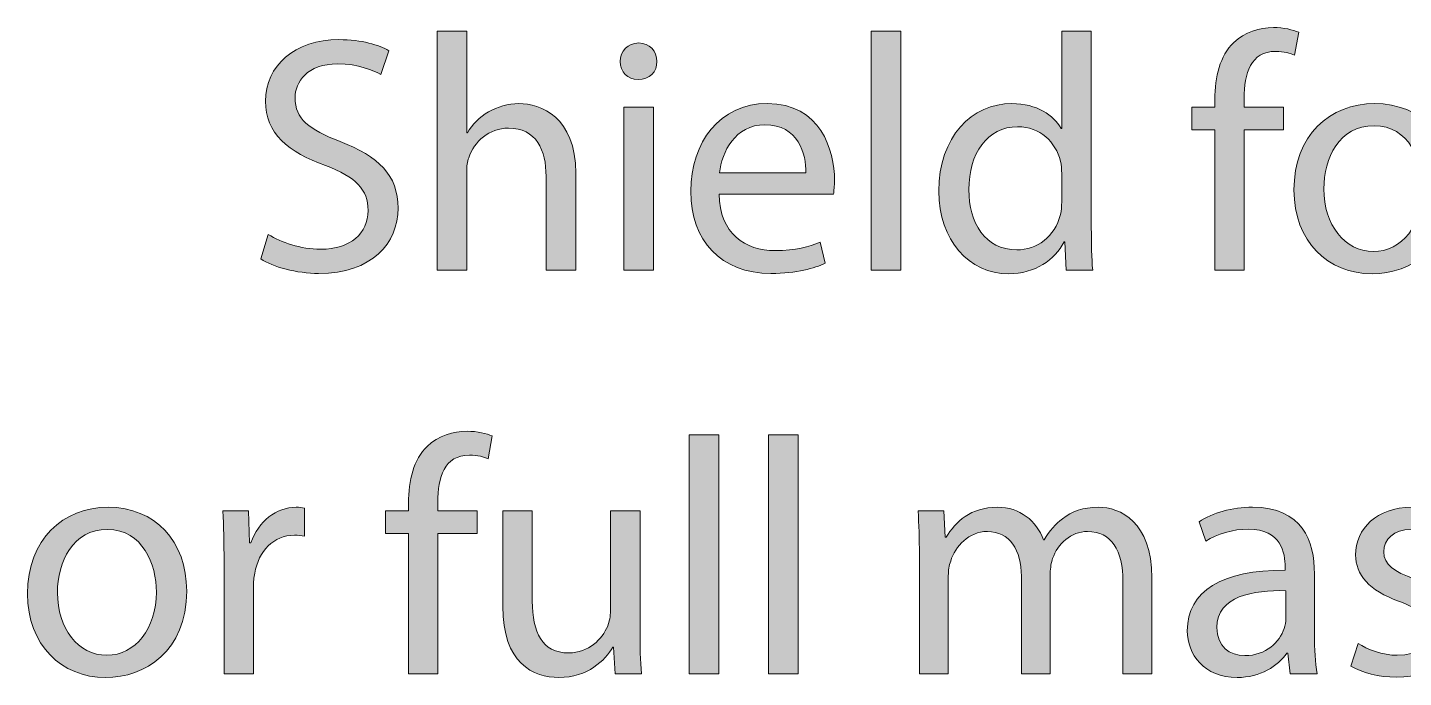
# Model space of a CAD drawing. Header units: inches. Extents: x 17 to 980, y -926 to -230.
# Drawn here: x 82.3 to 141.8, y -622 to -593.9 of the extents above; entities that cross this region are included whole.
import ezdxf

# ---------------------------------------------------------------- set-up
doc = ezdxf.new("R2010")
doc.units = ezdxf.units.IN
doc.header["$MEASUREMENT"] = 0
doc.layers.add('Layer 1', color=7, linetype='Continuous')

# ---------------------------------------------------------------- blocks, each defined once
blk = doc.blocks.new('block 3')
at = {"layer": 'Layer 1', "true_color": 0x231f20}
h = blk.add_hatch(color=179, dxfattribs=at)
h.dxf.hatch_style = 2
edge = h.paths.add_edge_path()
edge.add_spline(control_points=[(100.03, -594.075), (100.03, -594.075), (101.311, -594.075), (101.311, -594.075), (101.311, -594.075), (101.311, -598.469), (101.311, -598.469), (101.311, -598.469), (101.34, -598.469), (101.34, -598.469), (101.543, -598.105), (101.864, -597.785), (102.256, -597.567), (102.635, -597.348), (103.086, -597.203), (103.566, -597.203), (104.511, -597.203), (106.025, -597.785), (106.025, -600.215), (106.025, -600.215), (106.025, -604.405), (106.025, -604.405), (106.025, -604.405), (104.744, -604.405), (104.744, -604.405), (104.744, -604.405), (104.744, -600.36), (104.744, -600.36), (104.744, -599.225), (104.322, -598.265), (103.115, -598.265), (102.285, -598.265), (101.631, -598.847), (101.398, -599.545), (101.325, -599.72), (101.311, -599.909), (101.311, -600.157), (101.311, -600.157), (101.311, -604.405), (101.311, -604.405), (101.311, -604.405), (100.03, -604.405), (100.03, -604.405), (100.03, -604.405), (100.03, -594.075), (100.03, -594.075)], knot_values=[0, 0, 0, 0, 1, 1, 1, 2, 2, 2, 3, 3, 3, 4, 4, 4, 5, 5, 5, 6, 6, 6, 7, 7, 7, 8, 8, 8, 9, 9, 9, 10, 10, 10, 11, 11, 11, 12, 12, 12, 13, 13, 13, 14, 14, 14, 15, 15, 15, 15], degree=3, periodic=1)
h = blk.add_hatch(color=179, dxfattribs=at)
h.dxf.hatch_style = 2
h.paths.add_polyline_path([(118.802, -594.075), (120.083, -594.075), (120.083, -604.405), (118.802, -604.405)])
h = blk.add_hatch(color=179, dxfattribs=at)
h.dxf.hatch_style = 2
edge = h.paths.add_edge_path()
edge.add_spline(control_points=[(128.318, -594.075), (128.318, -594.075), (128.318, -602.586), (128.318, -602.586), (128.318, -603.212), (128.333, -603.925), (128.376, -604.405), (128.376, -604.405), (127.227, -604.405), (127.227, -604.405), (127.227, -604.405), (127.169, -603.183), (127.169, -603.183), (127.169, -603.183), (127.14, -603.183), (127.14, -603.183), (126.747, -603.969), (125.888, -604.565), (124.739, -604.565), (123.036, -604.565), (121.727, -603.125), (121.727, -600.986), (121.712, -598.643), (123.167, -597.203), (124.884, -597.203), (125.961, -597.203), (126.689, -597.712), (127.009, -598.279), (127.009, -598.279), (127.038, -598.279), (127.038, -598.279), (127.038, -598.279), (127.038, -594.075), (127.038, -594.075), (127.038, -594.075), (128.318, -594.075), (128.318, -594.075)], knot_values=[0, 0, 0, 0, 1, 1, 1, 2, 2, 2, 3, 3, 3, 4, 4, 4, 5, 5, 5, 6, 6, 6, 7, 7, 7, 8, 8, 8, 9, 9, 9, 10, 10, 10, 11, 11, 11, 12, 12, 12, 12], degree=3, periodic=1)
edge = h.paths.add_edge_path()
edge.add_spline(control_points=[(127.038, -600.229), (127.038, -600.069), (127.023, -599.851), (126.98, -599.691), (126.79, -598.876), (126.092, -598.207), (125.132, -598.207), (123.807, -598.207), (123.022, -599.371), (123.022, -600.928), (123.022, -602.354), (123.72, -603.532), (125.102, -603.532), (125.961, -603.532), (126.747, -602.965), (126.98, -602.004), (127.023, -601.83), (127.038, -601.655), (127.038, -601.451), (127.038, -601.451), (127.038, -600.229), (127.038, -600.229)], knot_values=[0, 0, 0, 0, 1, 1, 1, 2, 2, 2, 3, 3, 3, 4, 4, 4, 5, 5, 5, 6, 6, 6, 7, 7, 7, 7], degree=3, periodic=1)
h = blk.add_hatch(color=179, dxfattribs=at)
h.dxf.hatch_style = 2
edge = h.paths.add_edge_path()
edge.add_spline(control_points=[(133.659, -604.405), (133.659, -604.405), (133.659, -598.338), (133.659, -598.338), (133.659, -598.338), (132.67, -598.338), (132.67, -598.338), (132.67, -598.338), (132.67, -597.363), (132.67, -597.363), (132.67, -597.363), (133.659, -597.363), (133.659, -597.363), (133.659, -597.363), (133.659, -597.028), (133.659, -597.028), (133.659, -596.039), (133.878, -595.137), (134.474, -594.569), (134.954, -594.104), (135.594, -593.914), (136.191, -593.914), (136.642, -593.914), (137.035, -594.016), (137.283, -594.118), (137.283, -594.118), (137.108, -595.108), (137.108, -595.108), (136.919, -595.02), (136.657, -594.948), (136.293, -594.948), (135.202, -594.948), (134.925, -595.908), (134.925, -596.984), (134.925, -596.984), (134.925, -597.363), (134.925, -597.363), (134.925, -597.363), (136.628, -597.363), (136.628, -597.363), (136.628, -597.363), (136.628, -598.338), (136.628, -598.338), (136.628, -598.338), (134.925, -598.338), (134.925, -598.338), (134.925, -598.338), (134.925, -604.405), (134.925, -604.405), (134.925, -604.405), (133.659, -604.405), (133.659, -604.405)], knot_values=[0, 0, 0, 0, 1, 1, 1, 2, 2, 2, 3, 3, 3, 4, 4, 4, 5, 5, 5, 6, 6, 6, 7, 7, 7, 8, 8, 8, 9, 9, 9, 10, 10, 10, 11, 11, 11, 12, 12, 12, 13, 13, 13, 14, 14, 14, 15, 15, 15, 16, 16, 16, 17, 17, 17, 17], degree=3, periodic=1)
h = blk.add_hatch(color=179, dxfattribs=at)
h.dxf.hatch_style = 2
edge = h.paths.add_edge_path()
edge.add_spline(control_points=[(92.725, -602.863), (93.292, -603.212), (94.122, -603.503), (94.995, -603.503), (96.29, -603.503), (97.047, -602.819), (97.047, -601.83), (97.047, -600.913), (96.523, -600.389), (95.199, -599.88), (93.598, -599.313), (92.609, -598.483), (92.609, -597.101), (92.609, -595.573), (93.875, -594.438), (95.781, -594.438), (96.784, -594.438), (97.512, -594.671), (97.949, -594.918), (97.949, -594.918), (97.6, -595.952), (97.6, -595.952), (97.279, -595.777), (96.625, -595.486), (95.737, -595.486), (94.398, -595.486), (93.889, -596.286), (93.889, -596.955), (93.889, -597.872), (94.486, -598.323), (95.839, -598.847), (97.498, -599.487), (98.341, -600.288), (98.341, -601.728), (98.341, -603.241), (97.221, -604.551), (94.908, -604.551), (93.962, -604.551), (92.929, -604.274), (92.405, -603.925), (92.405, -603.925), (92.725, -602.863), (92.725, -602.863)], knot_values=[0, 0, 0, 0, 1, 1, 1, 2, 2, 2, 3, 3, 3, 4, 4, 4, 5, 5, 5, 6, 6, 6, 7, 7, 7, 8, 8, 8, 9, 9, 9, 10, 10, 10, 11, 11, 11, 12, 12, 12, 13, 13, 13, 14, 14, 14, 14], degree=3, periodic=1)
h = blk.add_hatch(color=179, dxfattribs=at)
h.dxf.hatch_style = 2
edge = h.paths.add_edge_path()
edge.add_spline(control_points=[(109.532, -595.384), (109.547, -595.821), (109.227, -596.17), (108.718, -596.17), (108.267, -596.17), (107.947, -595.821), (107.947, -595.384), (107.947, -594.933), (108.281, -594.584), (108.747, -594.584), (109.227, -594.584), (109.532, -594.933), (109.532, -595.384)], knot_values=[0, 0, 0, 0, 1, 1, 1, 2, 2, 2, 3, 3, 3, 4, 4, 4, 4], degree=3, periodic=1)
h.paths.add_polyline_path([(108.106, -604.405), (108.106, -597.363), (109.387, -597.363), (109.387, -604.405)])
h = blk.add_hatch(color=179, dxfattribs=at)
h.dxf.hatch_style = 2
edge = h.paths.add_edge_path()
edge.add_spline(control_points=[(112.225, -601.117), (112.254, -602.848), (113.359, -603.561), (114.64, -603.561), (115.556, -603.561), (116.109, -603.401), (116.59, -603.198), (116.59, -603.198), (116.808, -604.114), (116.808, -604.114), (116.357, -604.318), (115.586, -604.551), (114.465, -604.551), (112.297, -604.551), (111.002, -603.125), (111.002, -601), (111.002, -598.876), (112.254, -597.203), (114.305, -597.203), (116.604, -597.203), (117.215, -599.225), (117.215, -600.52), (117.215, -600.782), (117.186, -600.986), (117.171, -601.117), (117.171, -601.117), (112.225, -601.117), (112.225, -601.117)], knot_values=[0, 0, 0, 0, 1, 1, 1, 2, 2, 2, 3, 3, 3, 4, 4, 4, 5, 5, 5, 6, 6, 6, 7, 7, 7, 8, 8, 8, 9, 9, 9, 9], degree=3, periodic=1)
edge = h.paths.add_edge_path()
edge.add_spline(control_points=[(115.978, -600.2), (115.993, -599.385), (115.644, -598.12), (114.203, -598.12), (112.909, -598.12), (112.341, -599.313), (112.239, -600.2), (112.239, -600.2), (115.978, -600.2), (115.978, -600.2)], knot_values=[0, 0, 0, 0, 1, 1, 1, 2, 2, 2, 3, 3, 3, 3], degree=3, periodic=1)
h = blk.add_hatch(color=179, dxfattribs=at)
h.dxf.hatch_style = 2
edge = h.paths.add_edge_path()
edge.add_spline(control_points=[(143.962, -600.826), (143.962, -603.43), (142.157, -604.565), (140.455, -604.565), (138.549, -604.565), (137.079, -603.168), (137.079, -600.942), (137.079, -598.585), (138.622, -597.203), (140.571, -597.203), (142.594, -597.203), (143.962, -598.673), (143.962, -600.826)], knot_values=[0, 0, 0, 0, 1, 1, 1, 2, 2, 2, 3, 3, 3, 4, 4, 4, 4], degree=3, periodic=1)
edge = h.paths.add_edge_path()
edge.add_spline(control_points=[(138.374, -600.899), (138.374, -602.441), (139.262, -603.605), (140.513, -603.605), (141.735, -603.605), (142.652, -602.456), (142.652, -600.869), (142.652, -599.676), (142.055, -598.163), (140.542, -598.163), (139.029, -598.163), (138.374, -599.56), (138.374, -600.899)], knot_values=[0, 0, 0, 0, 1, 1, 1, 2, 2, 2, 3, 3, 3, 4, 4, 4, 4], degree=3, periodic=1)
h = blk.add_hatch(color=179, dxfattribs=at)
h.dxf.hatch_style = 2
edge = h.paths.add_edge_path()
edge.add_spline(control_points=[(98.793, -621.868), (98.793, -621.868), (98.793, -615.8), (98.793, -615.8), (98.793, -615.8), (97.804, -615.8), (97.804, -615.8), (97.804, -615.8), (97.804, -614.826), (97.804, -614.826), (97.804, -614.826), (98.793, -614.826), (98.793, -614.826), (98.793, -614.826), (98.793, -614.491), (98.793, -614.491), (98.793, -613.501), (99.012, -612.599), (99.608, -612.032), (100.088, -611.566), (100.728, -611.377), (101.325, -611.377), (101.776, -611.377), (102.169, -611.479), (102.416, -611.581), (102.416, -611.581), (102.242, -612.57), (102.242, -612.57), (102.053, -612.483), (101.791, -612.41), (101.427, -612.41), (100.336, -612.41), (100.059, -613.37), (100.059, -614.447), (100.059, -614.447), (100.059, -614.826), (100.059, -614.826), (100.059, -614.826), (101.762, -614.826), (101.762, -614.826), (101.762, -614.826), (101.762, -615.8), (101.762, -615.8), (101.762, -615.8), (100.059, -615.8), (100.059, -615.8), (100.059, -615.8), (100.059, -621.868), (100.059, -621.868), (100.059, -621.868), (98.793, -621.868), (98.793, -621.868)], knot_values=[0, 0, 0, 0, 1, 1, 1, 2, 2, 2, 3, 3, 3, 4, 4, 4, 5, 5, 5, 6, 6, 6, 7, 7, 7, 8, 8, 8, 9, 9, 9, 10, 10, 10, 11, 11, 11, 12, 12, 12, 13, 13, 13, 14, 14, 14, 15, 15, 15, 16, 16, 16, 17, 17, 17, 17], degree=3, periodic=1)
h = blk.add_hatch(color=179, dxfattribs=at)
h.dxf.hatch_style = 2
h.paths.add_polyline_path([(110.93, -611.537), (112.21, -611.537), (112.21, -621.868), (110.93, -621.868)])
h = blk.add_hatch(color=179, dxfattribs=at)
h.dxf.hatch_style = 2
h.paths.add_polyline_path([(114.364, -611.537), (115.644, -611.537), (115.644, -621.868), (114.364, -621.868)])
h = blk.add_hatch(color=179, dxfattribs=at)
h.dxf.hatch_style = 2
edge = h.paths.add_edge_path()
edge.add_spline(control_points=[(89.203, -618.288), (89.203, -620.893), (87.399, -622.028), (85.696, -622.028), (83.791, -622.028), (82.321, -620.631), (82.321, -618.405), (82.321, -616.047), (83.863, -614.665), (85.813, -614.665), (87.835, -614.665), (89.203, -616.135), (89.203, -618.288)], knot_values=[0, 0, 0, 0, 1, 1, 1, 2, 2, 2, 3, 3, 3, 4, 4, 4, 4], degree=3, periodic=1)
edge = h.paths.add_edge_path()
edge.add_spline(control_points=[(83.616, -618.361), (83.616, -619.903), (84.503, -621.067), (85.755, -621.067), (86.977, -621.067), (87.894, -619.918), (87.894, -618.332), (87.894, -617.139), (87.297, -615.625), (85.784, -615.625), (84.27, -615.625), (83.616, -617.022), (83.616, -618.361)], knot_values=[0, 0, 0, 0, 1, 1, 1, 2, 2, 2, 3, 3, 3, 4, 4, 4, 4], degree=3, periodic=1)
h = blk.add_hatch(color=179, dxfattribs=at)
h.dxf.hatch_style = 2
edge = h.paths.add_edge_path()
edge.add_spline(control_points=[(90.819, -617.022), (90.819, -616.193), (90.805, -615.48), (90.761, -614.826), (90.761, -614.826), (91.881, -614.826), (91.881, -614.826), (91.881, -614.826), (91.925, -616.208), (91.925, -616.208), (91.925, -616.208), (91.983, -616.208), (91.983, -616.208), (92.303, -615.262), (93.074, -614.665), (93.933, -614.665), (94.079, -614.665), (94.18, -614.68), (94.297, -614.709), (94.297, -614.709), (94.297, -615.917), (94.297, -615.917), (94.166, -615.888), (94.035, -615.873), (93.86, -615.873), (92.958, -615.873), (92.318, -616.557), (92.143, -617.517), (92.114, -617.692), (92.085, -617.895), (92.085, -618.114), (92.085, -618.114), (92.085, -621.868), (92.085, -621.868), (92.085, -621.868), (90.819, -621.868), (90.819, -621.868), (90.819, -621.868), (90.819, -617.022), (90.819, -617.022)], knot_values=[0, 0, 0, 0, 1, 1, 1, 2, 2, 2, 3, 3, 3, 4, 4, 4, 5, 5, 5, 6, 6, 6, 7, 7, 7, 8, 8, 8, 9, 9, 9, 10, 10, 10, 11, 11, 11, 12, 12, 12, 13, 13, 13, 13], degree=3, periodic=1)
h = blk.add_hatch(color=179, dxfattribs=at)
h.dxf.hatch_style = 2
edge = h.paths.add_edge_path()
edge.add_spline(control_points=[(108.804, -619.947), (108.804, -620.675), (108.819, -621.315), (108.863, -621.868), (108.863, -621.868), (107.728, -621.868), (107.728, -621.868), (107.728, -621.868), (107.655, -620.718), (107.655, -620.718), (107.655, -620.718), (107.626, -620.718), (107.626, -620.718), (107.291, -621.286), (106.549, -622.028), (105.298, -622.028), (104.192, -622.028), (102.868, -621.417), (102.868, -618.943), (102.868, -618.943), (102.868, -614.826), (102.868, -614.826), (102.868, -614.826), (104.148, -614.826), (104.148, -614.826), (104.148, -614.826), (104.148, -618.725), (104.148, -618.725), (104.148, -620.063), (104.556, -620.965), (105.72, -620.965), (106.578, -620.965), (107.175, -620.369), (107.408, -619.802), (107.48, -619.612), (107.524, -619.38), (107.524, -619.147), (107.524, -619.147), (107.524, -614.826), (107.524, -614.826), (107.524, -614.826), (108.804, -614.826), (108.804, -614.826), (108.804, -614.826), (108.804, -619.947), (108.804, -619.947)], knot_values=[0, 0, 0, 0, 1, 1, 1, 2, 2, 2, 3, 3, 3, 4, 4, 4, 5, 5, 5, 6, 6, 6, 7, 7, 7, 8, 8, 8, 9, 9, 9, 10, 10, 10, 11, 11, 11, 12, 12, 12, 13, 13, 13, 14, 14, 14, 15, 15, 15, 15], degree=3, periodic=1)
h = blk.add_hatch(color=179, dxfattribs=at)
h.dxf.hatch_style = 2
edge = h.paths.add_edge_path()
edge.add_spline(control_points=[(120.883, -616.731), (120.883, -616.004), (120.868, -615.407), (120.825, -614.826), (120.825, -614.826), (121.945, -614.826), (121.945, -614.826), (121.945, -614.826), (122.003, -615.96), (122.003, -615.96), (122.003, -615.96), (122.047, -615.96), (122.047, -615.96), (122.44, -615.291), (123.095, -614.665), (124.258, -614.665), (125.219, -614.665), (125.946, -615.247), (126.252, -616.077), (126.252, -616.077), (126.281, -616.077), (126.281, -616.077), (126.499, -615.684), (126.776, -615.378), (127.067, -615.16), (127.489, -614.84), (127.954, -614.665), (128.624, -614.665), (129.555, -614.665), (130.937, -615.276), (130.937, -617.721), (130.937, -617.721), (130.937, -621.868), (130.937, -621.868), (130.937, -621.868), (129.686, -621.868), (129.686, -621.868), (129.686, -621.868), (129.686, -617.881), (129.686, -617.881), (129.686, -616.528), (129.191, -615.713), (128.158, -615.713), (127.431, -615.713), (126.863, -616.251), (126.645, -616.877), (126.587, -617.051), (126.543, -617.284), (126.543, -617.517), (126.543, -617.517), (126.543, -621.868), (126.543, -621.868), (126.543, -621.868), (125.292, -621.868), (125.292, -621.868), (125.292, -621.868), (125.292, -617.648), (125.292, -617.648), (125.292, -616.528), (124.797, -615.713), (123.822, -615.713), (123.022, -615.713), (122.44, -616.353), (122.236, -616.993), (122.163, -617.183), (122.134, -617.401), (122.134, -617.619), (122.134, -617.619), (122.134, -621.868), (122.134, -621.868), (122.134, -621.868), (120.883, -621.868), (120.883, -621.868), (120.883, -621.868), (120.883, -616.731), (120.883, -616.731)], knot_values=[0, 0, 0, 0, 1, 1, 1, 2, 2, 2, 3, 3, 3, 4, 4, 4, 5, 5, 5, 6, 6, 6, 7, 7, 7, 8, 8, 8, 9, 9, 9, 10, 10, 10, 11, 11, 11, 12, 12, 12, 13, 13, 13, 14, 14, 14, 15, 15, 15, 16, 16, 16, 17, 17, 17, 18, 18, 18, 19, 19, 19, 20, 20, 20, 21, 21, 21, 22, 22, 22, 23, 23, 23, 24, 24, 24, 25, 25, 25, 25], degree=3, periodic=1)
h = blk.add_hatch(color=179, dxfattribs=at)
h.dxf.hatch_style = 2
edge = h.paths.add_edge_path()
edge.add_spline(control_points=[(136.919, -621.868), (136.919, -621.868), (136.817, -620.98), (136.817, -620.98), (136.817, -620.98), (136.773, -620.98), (136.773, -620.98), (136.38, -621.533), (135.624, -622.028), (134.62, -622.028), (133.194, -622.028), (132.466, -621.024), (132.466, -620.005), (132.466, -618.303), (133.98, -617.372), (136.7, -617.386), (136.7, -617.386), (136.7, -617.241), (136.7, -617.241), (136.7, -616.659), (136.541, -615.611), (135.1, -615.611), (134.445, -615.611), (133.761, -615.815), (133.267, -616.135), (133.267, -616.135), (132.976, -615.291), (132.976, -615.291), (133.558, -614.913), (134.401, -614.665), (135.289, -614.665), (137.442, -614.665), (137.966, -616.135), (137.966, -617.546), (137.966, -617.546), (137.966, -620.18), (137.966, -620.18), (137.966, -620.791), (137.995, -621.387), (138.083, -621.868), (138.083, -621.868), (136.919, -621.868), (136.919, -621.868)], knot_values=[0, 0, 0, 0, 1, 1, 1, 2, 2, 2, 3, 3, 3, 4, 4, 4, 5, 5, 5, 6, 6, 6, 7, 7, 7, 8, 8, 8, 9, 9, 9, 10, 10, 10, 11, 11, 11, 12, 12, 12, 13, 13, 13, 14, 14, 14, 14], degree=3, periodic=1)
edge = h.paths.add_edge_path()
edge.add_spline(control_points=[(136.73, -618.274), (135.333, -618.245), (133.747, -618.492), (133.747, -619.86), (133.747, -620.689), (134.3, -621.082), (134.954, -621.082), (135.871, -621.082), (136.453, -620.5), (136.657, -619.903), (136.7, -619.772), (136.73, -619.627), (136.73, -619.496), (136.73, -619.496), (136.73, -618.274), (136.73, -618.274)], knot_values=[0, 0, 0, 0, 1, 1, 1, 2, 2, 2, 3, 3, 3, 4, 4, 4, 5, 5, 5, 5], degree=3, periodic=1)
h = blk.add_hatch(color=179, dxfattribs=at)
h.dxf.hatch_style = 2
edge = h.paths.add_edge_path()
edge.add_spline(control_points=[(139.859, -620.558), (140.237, -620.806), (140.906, -621.067), (141.547, -621.067), (142.478, -621.067), (142.915, -620.602), (142.915, -620.02), (142.915, -619.409), (142.551, -619.074), (141.605, -618.725), (140.339, -618.274), (139.742, -617.575), (139.742, -616.731), (139.742, -615.597), (140.659, -614.665), (142.173, -614.665), (142.885, -614.665), (143.511, -614.869), (143.904, -615.102), (143.904, -615.102), (143.584, -616.033), (143.584, -616.033), (143.307, -615.858), (142.798, -615.625), (142.143, -615.625), (141.387, -615.625), (140.965, -616.062), (140.965, -616.586), (140.965, -617.168), (141.387, -617.43), (142.303, -617.779), (143.525, -618.245), (144.151, -618.856), (144.151, -619.903), (144.151, -621.14), (143.191, -622.013), (141.518, -622.013), (140.747, -622.013), (140.033, -621.824), (139.539, -621.533), (139.539, -621.533), (139.859, -620.558), (139.859, -620.558)], knot_values=[0, 0, 0, 0, 1, 1, 1, 2, 2, 2, 3, 3, 3, 4, 4, 4, 5, 5, 5, 6, 6, 6, 7, 7, 7, 8, 8, 8, 9, 9, 9, 10, 10, 10, 11, 11, 11, 12, 12, 12, 13, 13, 13, 14, 14, 14, 14], degree=3, periodic=1)
at = {"layer": 'Layer 1', "lineweight": 0}
for points in [[(118.802, -594.075), (120.083, -594.075), (120.083, -604.405), (118.802, -604.405), (118.802, -594.075)], [(108.106, -604.405), (108.106, -597.363), (109.387, -597.363), (109.387, -604.405), (108.106, -604.405)], [(110.93, -611.537), (112.21, -611.537), (112.21, -621.868), (110.93, -621.868), (110.93, -611.537)], [(114.364, -611.537), (115.644, -611.537), (115.644, -621.868), (114.364, -621.868), (114.364, -611.537)]]:
    blk.add_lwpolyline(points, dxfattribs=at)
for points, knots in [([(100.03, -594.075), (100.03, -594.075), (101.311, -594.075), (101.311, -594.075), (101.311, -594.075), (101.311, -598.469), (101.311, -598.469), (101.311, -598.469), (101.34, -598.469), (101.34, -598.469), (101.543, -598.105), (101.864, -597.785), (102.256, -597.567), (102.635, -597.348), (103.086, -597.203), (103.566, -597.203), (104.511, -597.203), (106.025, -597.785), (106.025, -600.215), (106.025, -600.215), (106.025, -604.405), (106.025, -604.405), (106.025, -604.405), (104.744, -604.405), (104.744, -604.405), (104.744, -604.405), (104.744, -600.36), (104.744, -600.36), (104.744, -599.225), (104.322, -598.265), (103.115, -598.265), (102.285, -598.265), (101.631, -598.847), (101.398, -599.545), (101.325, -599.72), (101.311, -599.909), (101.311, -600.157), (101.311, -600.157), (101.311, -604.405), (101.311, -604.405), (101.311, -604.405), (100.03, -604.405), (100.03, -604.405), (100.03, -604.405), (100.03, -594.075), (100.03, -594.075)], [0, 0, 0, 0, 1, 1, 1, 2, 2, 2, 3, 3, 3, 4, 4, 4, 5, 5, 5, 6, 6, 6, 7, 7, 7, 8, 8, 8, 9, 9, 9, 10, 10, 10, 11, 11, 11, 12, 12, 12, 13, 13, 13, 14, 14, 14, 15, 15, 15, 15]), ([(128.318, -594.075), (128.318, -594.075), (128.318, -602.586), (128.318, -602.586), (128.318, -603.212), (128.333, -603.925), (128.376, -604.405), (128.376, -604.405), (127.227, -604.405), (127.227, -604.405), (127.227, -604.405), (127.169, -603.183), (127.169, -603.183), (127.169, -603.183), (127.14, -603.183), (127.14, -603.183), (126.747, -603.969), (125.888, -604.565), (124.739, -604.565), (123.036, -604.565), (121.727, -603.125), (121.727, -600.986), (121.712, -598.643), (123.167, -597.203), (124.884, -597.203), (125.961, -597.203), (126.689, -597.712), (127.009, -598.279), (127.009, -598.279), (127.038, -598.279), (127.038, -598.279), (127.038, -598.279), (127.038, -594.075), (127.038, -594.075), (127.038, -594.075), (128.318, -594.075), (128.318, -594.075)], [0, 0, 0, 0, 1, 1, 1, 2, 2, 2, 3, 3, 3, 4, 4, 4, 5, 5, 5, 6, 6, 6, 7, 7, 7, 8, 8, 8, 9, 9, 9, 10, 10, 10, 11, 11, 11, 12, 12, 12, 12]), ([(133.659, -604.405), (133.659, -604.405), (133.659, -598.338), (133.659, -598.338), (133.659, -598.338), (132.67, -598.338), (132.67, -598.338), (132.67, -598.338), (132.67, -597.363), (132.67, -597.363), (132.67, -597.363), (133.659, -597.363), (133.659, -597.363), (133.659, -597.363), (133.659, -597.028), (133.659, -597.028), (133.659, -596.039), (133.878, -595.137), (134.474, -594.569), (134.954, -594.104), (135.594, -593.914), (136.191, -593.914), (136.642, -593.914), (137.035, -594.016), (137.283, -594.118), (137.283, -594.118), (137.108, -595.108), (137.108, -595.108), (136.919, -595.02), (136.657, -594.948), (136.293, -594.948), (135.202, -594.948), (134.925, -595.908), (134.925, -596.984), (134.925, -596.984), (134.925, -597.363), (134.925, -597.363), (134.925, -597.363), (136.628, -597.363), (136.628, -597.363), (136.628, -597.363), (136.628, -598.338), (136.628, -598.338), (136.628, -598.338), (134.925, -598.338), (134.925, -598.338), (134.925, -598.338), (134.925, -604.405), (134.925, -604.405), (134.925, -604.405), (133.659, -604.405), (133.659, -604.405)], [0, 0, 0, 0, 1, 1, 1, 2, 2, 2, 3, 3, 3, 4, 4, 4, 5, 5, 5, 6, 6, 6, 7, 7, 7, 8, 8, 8, 9, 9, 9, 10, 10, 10, 11, 11, 11, 12, 12, 12, 13, 13, 13, 14, 14, 14, 15, 15, 15, 16, 16, 16, 17, 17, 17, 17]), ([(92.725, -602.863), (93.292, -603.212), (94.122, -603.503), (94.995, -603.503), (96.29, -603.503), (97.047, -602.819), (97.047, -601.83), (97.047, -600.913), (96.523, -600.389), (95.199, -599.88), (93.598, -599.313), (92.609, -598.483), (92.609, -597.101), (92.609, -595.573), (93.875, -594.438), (95.781, -594.438), (96.784, -594.438), (97.512, -594.671), (97.949, -594.918), (97.949, -594.918), (97.6, -595.952), (97.6, -595.952), (97.279, -595.777), (96.625, -595.486), (95.737, -595.486), (94.398, -595.486), (93.889, -596.286), (93.889, -596.955), (93.889, -597.872), (94.486, -598.323), (95.839, -598.847), (97.498, -599.487), (98.341, -600.288), (98.341, -601.728), (98.341, -603.241), (97.221, -604.551), (94.908, -604.551), (93.962, -604.551), (92.929, -604.274), (92.405, -603.925), (92.405, -603.925), (92.725, -602.863), (92.725, -602.863)], [0, 0, 0, 0, 1, 1, 1, 2, 2, 2, 3, 3, 3, 4, 4, 4, 5, 5, 5, 6, 6, 6, 7, 7, 7, 8, 8, 8, 9, 9, 9, 10, 10, 10, 11, 11, 11, 12, 12, 12, 13, 13, 13, 14, 14, 14, 14]), ([(109.532, -595.384), (109.547, -595.821), (109.227, -596.17), (108.718, -596.17), (108.267, -596.17), (107.947, -595.821), (107.947, -595.384), (107.947, -594.933), (108.281, -594.584), (108.747, -594.584), (109.227, -594.584), (109.532, -594.933), (109.532, -595.384)], [0, 0, 0, 0, 1, 1, 1, 2, 2, 2, 3, 3, 3, 4, 4, 4, 4]), ([(112.225, -601.117), (112.254, -602.848), (113.359, -603.561), (114.64, -603.561), (115.556, -603.561), (116.109, -603.401), (116.59, -603.198), (116.59, -603.198), (116.808, -604.114), (116.808, -604.114), (116.357, -604.318), (115.586, -604.551), (114.465, -604.551), (112.297, -604.551), (111.002, -603.125), (111.002, -601), (111.002, -598.876), (112.254, -597.203), (114.305, -597.203), (116.604, -597.203), (117.215, -599.225), (117.215, -600.52), (117.215, -600.782), (117.186, -600.986), (117.171, -601.117), (117.171, -601.117), (112.225, -601.117), (112.225, -601.117)], [0, 0, 0, 0, 1, 1, 1, 2, 2, 2, 3, 3, 3, 4, 4, 4, 5, 5, 5, 6, 6, 6, 7, 7, 7, 8, 8, 8, 9, 9, 9, 9]), ([(143.962, -600.826), (143.962, -603.43), (142.157, -604.565), (140.455, -604.565), (138.549, -604.565), (137.079, -603.168), (137.079, -600.942), (137.079, -598.585), (138.622, -597.203), (140.571, -597.203), (142.594, -597.203), (143.962, -598.673), (143.962, -600.826)], [0, 0, 0, 0, 1, 1, 1, 2, 2, 2, 3, 3, 3, 4, 4, 4, 4]), ([(115.978, -600.2), (115.993, -599.385), (115.644, -598.12), (114.203, -598.12), (112.909, -598.12), (112.341, -599.313), (112.239, -600.2), (112.239, -600.2), (115.978, -600.2), (115.978, -600.2)], [0, 0, 0, 0, 1, 1, 1, 2, 2, 2, 3, 3, 3, 3]), ([(127.038, -600.229), (127.038, -600.069), (127.023, -599.851), (126.98, -599.691), (126.79, -598.876), (126.092, -598.207), (125.132, -598.207), (123.807, -598.207), (123.022, -599.371), (123.022, -600.928), (123.022, -602.354), (123.72, -603.532), (125.102, -603.532), (125.961, -603.532), (126.747, -602.965), (126.98, -602.004), (127.023, -601.83), (127.038, -601.655), (127.038, -601.451), (127.038, -601.451), (127.038, -600.229), (127.038, -600.229)], [0, 0, 0, 0, 1, 1, 1, 2, 2, 2, 3, 3, 3, 4, 4, 4, 5, 5, 5, 6, 6, 6, 7, 7, 7, 7]), ([(138.374, -600.899), (138.374, -602.441), (139.262, -603.605), (140.513, -603.605), (141.735, -603.605), (142.652, -602.456), (142.652, -600.869), (142.652, -599.676), (142.055, -598.163), (140.542, -598.163), (139.029, -598.163), (138.374, -599.56), (138.374, -600.899)], [0, 0, 0, 0, 1, 1, 1, 2, 2, 2, 3, 3, 3, 4, 4, 4, 4]), ([(98.793, -621.868), (98.793, -621.868), (98.793, -615.8), (98.793, -615.8), (98.793, -615.8), (97.804, -615.8), (97.804, -615.8), (97.804, -615.8), (97.804, -614.826), (97.804, -614.826), (97.804, -614.826), (98.793, -614.826), (98.793, -614.826), (98.793, -614.826), (98.793, -614.491), (98.793, -614.491), (98.793, -613.501), (99.012, -612.599), (99.608, -612.032), (100.088, -611.566), (100.728, -611.377), (101.325, -611.377), (101.776, -611.377), (102.169, -611.479), (102.416, -611.581), (102.416, -611.581), (102.242, -612.57), (102.242, -612.57), (102.053, -612.483), (101.791, -612.41), (101.427, -612.41), (100.336, -612.41), (100.059, -613.37), (100.059, -614.447), (100.059, -614.447), (100.059, -614.826), (100.059, -614.826), (100.059, -614.826), (101.762, -614.826), (101.762, -614.826), (101.762, -614.826), (101.762, -615.8), (101.762, -615.8), (101.762, -615.8), (100.059, -615.8), (100.059, -615.8), (100.059, -615.8), (100.059, -621.868), (100.059, -621.868), (100.059, -621.868), (98.793, -621.868), (98.793, -621.868)], [0, 0, 0, 0, 1, 1, 1, 2, 2, 2, 3, 3, 3, 4, 4, 4, 5, 5, 5, 6, 6, 6, 7, 7, 7, 8, 8, 8, 9, 9, 9, 10, 10, 10, 11, 11, 11, 12, 12, 12, 13, 13, 13, 14, 14, 14, 15, 15, 15, 16, 16, 16, 17, 17, 17, 17]), ([(89.203, -618.288), (89.203, -620.893), (87.399, -622.028), (85.696, -622.028), (83.791, -622.028), (82.321, -620.631), (82.321, -618.405), (82.321, -616.047), (83.863, -614.665), (85.813, -614.665), (87.835, -614.665), (89.203, -616.135), (89.203, -618.288)], [0, 0, 0, 0, 1, 1, 1, 2, 2, 2, 3, 3, 3, 4, 4, 4, 4]), ([(90.819, -617.022), (90.819, -616.193), (90.805, -615.48), (90.761, -614.826), (90.761, -614.826), (91.881, -614.826), (91.881, -614.826), (91.881, -614.826), (91.925, -616.208), (91.925, -616.208), (91.925, -616.208), (91.983, -616.208), (91.983, -616.208), (92.303, -615.262), (93.074, -614.665), (93.933, -614.665), (94.079, -614.665), (94.18, -614.68), (94.297, -614.709), (94.297, -614.709), (94.297, -615.917), (94.297, -615.917), (94.166, -615.888), (94.035, -615.873), (93.86, -615.873), (92.958, -615.873), (92.318, -616.557), (92.143, -617.517), (92.114, -617.692), (92.085, -617.895), (92.085, -618.114), (92.085, -618.114), (92.085, -621.868), (92.085, -621.868), (92.085, -621.868), (90.819, -621.868), (90.819, -621.868), (90.819, -621.868), (90.819, -617.022), (90.819, -617.022)], [0, 0, 0, 0, 1, 1, 1, 2, 2, 2, 3, 3, 3, 4, 4, 4, 5, 5, 5, 6, 6, 6, 7, 7, 7, 8, 8, 8, 9, 9, 9, 10, 10, 10, 11, 11, 11, 12, 12, 12, 13, 13, 13, 13]), ([(108.804, -619.947), (108.804, -620.675), (108.819, -621.315), (108.863, -621.868), (108.863, -621.868), (107.728, -621.868), (107.728, -621.868), (107.728, -621.868), (107.655, -620.718), (107.655, -620.718), (107.655, -620.718), (107.626, -620.718), (107.626, -620.718), (107.291, -621.286), (106.549, -622.028), (105.298, -622.028), (104.192, -622.028), (102.868, -621.417), (102.868, -618.943), (102.868, -618.943), (102.868, -614.826), (102.868, -614.826), (102.868, -614.826), (104.148, -614.826), (104.148, -614.826), (104.148, -614.826), (104.148, -618.725), (104.148, -618.725), (104.148, -620.063), (104.556, -620.965), (105.72, -620.965), (106.578, -620.965), (107.175, -620.369), (107.408, -619.802), (107.48, -619.612), (107.524, -619.38), (107.524, -619.147), (107.524, -619.147), (107.524, -614.826), (107.524, -614.826), (107.524, -614.826), (108.804, -614.826), (108.804, -614.826), (108.804, -614.826), (108.804, -619.947), (108.804, -619.947)], [0, 0, 0, 0, 1, 1, 1, 2, 2, 2, 3, 3, 3, 4, 4, 4, 5, 5, 5, 6, 6, 6, 7, 7, 7, 8, 8, 8, 9, 9, 9, 10, 10, 10, 11, 11, 11, 12, 12, 12, 13, 13, 13, 14, 14, 14, 15, 15, 15, 15]), ([(120.883, -616.731), (120.883, -616.004), (120.868, -615.407), (120.825, -614.826), (120.825, -614.826), (121.945, -614.826), (121.945, -614.826), (121.945, -614.826), (122.003, -615.96), (122.003, -615.96), (122.003, -615.96), (122.047, -615.96), (122.047, -615.96), (122.44, -615.291), (123.095, -614.665), (124.258, -614.665), (125.219, -614.665), (125.946, -615.247), (126.252, -616.077), (126.252, -616.077), (126.281, -616.077), (126.281, -616.077), (126.499, -615.684), (126.776, -615.378), (127.067, -615.16), (127.489, -614.84), (127.954, -614.665), (128.624, -614.665), (129.555, -614.665), (130.937, -615.276), (130.937, -617.721), (130.937, -617.721), (130.937, -621.868), (130.937, -621.868), (130.937, -621.868), (129.686, -621.868), (129.686, -621.868), (129.686, -621.868), (129.686, -617.881), (129.686, -617.881), (129.686, -616.528), (129.191, -615.713), (128.158, -615.713), (127.431, -615.713), (126.863, -616.251), (126.645, -616.877), (126.587, -617.051), (126.543, -617.284), (126.543, -617.517), (126.543, -617.517), (126.543, -621.868), (126.543, -621.868), (126.543, -621.868), (125.292, -621.868), (125.292, -621.868), (125.292, -621.868), (125.292, -617.648), (125.292, -617.648), (125.292, -616.528), (124.797, -615.713), (123.822, -615.713), (123.022, -615.713), (122.44, -616.353), (122.236, -616.993), (122.163, -617.183), (122.134, -617.401), (122.134, -617.619), (122.134, -617.619), (122.134, -621.868), (122.134, -621.868), (122.134, -621.868), (120.883, -621.868), (120.883, -621.868), (120.883, -621.868), (120.883, -616.731), (120.883, -616.731)], [0, 0, 0, 0, 1, 1, 1, 2, 2, 2, 3, 3, 3, 4, 4, 4, 5, 5, 5, 6, 6, 6, 7, 7, 7, 8, 8, 8, 9, 9, 9, 10, 10, 10, 11, 11, 11, 12, 12, 12, 13, 13, 13, 14, 14, 14, 15, 15, 15, 16, 16, 16, 17, 17, 17, 18, 18, 18, 19, 19, 19, 20, 20, 20, 21, 21, 21, 22, 22, 22, 23, 23, 23, 24, 24, 24, 25, 25, 25, 25]), ([(136.919, -621.868), (136.919, -621.868), (136.817, -620.98), (136.817, -620.98), (136.817, -620.98), (136.773, -620.98), (136.773, -620.98), (136.38, -621.533), (135.624, -622.028), (134.62, -622.028), (133.194, -622.028), (132.466, -621.024), (132.466, -620.005), (132.466, -618.303), (133.98, -617.372), (136.7, -617.386), (136.7, -617.386), (136.7, -617.241), (136.7, -617.241), (136.7, -616.659), (136.541, -615.611), (135.1, -615.611), (134.445, -615.611), (133.761, -615.815), (133.267, -616.135), (133.267, -616.135), (132.976, -615.291), (132.976, -615.291), (133.558, -614.913), (134.401, -614.665), (135.289, -614.665), (137.442, -614.665), (137.966, -616.135), (137.966, -617.546), (137.966, -617.546), (137.966, -620.18), (137.966, -620.18), (137.966, -620.791), (137.995, -621.387), (138.083, -621.868), (138.083, -621.868), (136.919, -621.868), (136.919, -621.868)], [0, 0, 0, 0, 1, 1, 1, 2, 2, 2, 3, 3, 3, 4, 4, 4, 5, 5, 5, 6, 6, 6, 7, 7, 7, 8, 8, 8, 9, 9, 9, 10, 10, 10, 11, 11, 11, 12, 12, 12, 13, 13, 13, 14, 14, 14, 14]), ([(139.859, -620.558), (140.237, -620.806), (140.906, -621.067), (141.547, -621.067), (142.478, -621.067), (142.915, -620.602), (142.915, -620.02), (142.915, -619.409), (142.551, -619.074), (141.605, -618.725), (140.339, -618.274), (139.742, -617.575), (139.742, -616.731), (139.742, -615.597), (140.659, -614.665), (142.173, -614.665), (142.885, -614.665), (143.511, -614.869), (143.904, -615.102), (143.904, -615.102), (143.584, -616.033), (143.584, -616.033), (143.307, -615.858), (142.798, -615.625), (142.143, -615.625), (141.387, -615.625), (140.965, -616.062), (140.965, -616.586), (140.965, -617.168), (141.387, -617.43), (142.303, -617.779), (143.525, -618.245), (144.151, -618.856), (144.151, -619.903), (144.151, -621.14), (143.191, -622.013), (141.518, -622.013), (140.747, -622.013), (140.033, -621.824), (139.539, -621.533), (139.539, -621.533), (139.859, -620.558), (139.859, -620.558)], [0, 0, 0, 0, 1, 1, 1, 2, 2, 2, 3, 3, 3, 4, 4, 4, 5, 5, 5, 6, 6, 6, 7, 7, 7, 8, 8, 8, 9, 9, 9, 10, 10, 10, 11, 11, 11, 12, 12, 12, 13, 13, 13, 14, 14, 14, 14]), ([(83.616, -618.361), (83.616, -619.903), (84.503, -621.067), (85.755, -621.067), (86.977, -621.067), (87.894, -619.918), (87.894, -618.332), (87.894, -617.139), (87.297, -615.625), (85.784, -615.625), (84.27, -615.625), (83.616, -617.022), (83.616, -618.361)], [0, 0, 0, 0, 1, 1, 1, 2, 2, 2, 3, 3, 3, 4, 4, 4, 4]), ([(136.73, -618.274), (135.333, -618.245), (133.747, -618.492), (133.747, -619.86), (133.747, -620.689), (134.3, -621.082), (134.954, -621.082), (135.871, -621.082), (136.453, -620.5), (136.657, -619.903), (136.7, -619.772), (136.73, -619.627), (136.73, -619.496), (136.73, -619.496), (136.73, -618.274), (136.73, -618.274)], [0, 0, 0, 0, 1, 1, 1, 2, 2, 2, 3, 3, 3, 4, 4, 4, 5, 5, 5, 5])]:
    blk.add_open_spline(points, degree=3, knots=knots, dxfattribs=at)

msp = doc.modelspace()

# ---------------------------------------------------------------- block references
at = {"layer": 'Layer 1'}
msp.add_blockref('block 3', (0, 0), dxfattribs=at)

doc.saveas('drawing.dxf')
